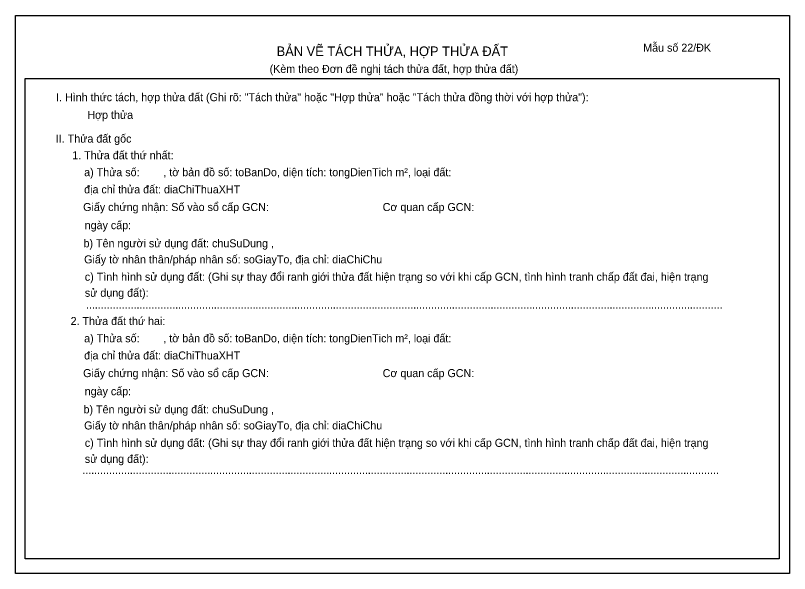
# Model space of a CAD drawing. Extents: x 559917 to 560142, y 2373609 to 2373668.
# Drawn here: x 559989.1 to 560018.1, y 2373647.27 to 2373668.17 of the extents above; entities that cross this region are included whole.
import ezdxf

# ---------------------------------------------------------------- set-up
doc = ezdxf.new("R2010")
doc.units = 0
for name, color, linetype in [('Level 56', 7, 'Continuous'), ('Level 60', 7, 'Continuous'), ('Level 61', 7, 'Continuous')]:
    doc.layers.add(name, color=color, linetype=linetype)

msp = doc.modelspace()

# ---------------------------------------------------------------- linework, layer by layer
at = {"layer": 'Level 60'}
msp.add_lwpolyline([(559989.458, 2373665.803), (560017.706, 2373665.803), (560017.706, 2373647.82), (559989.458, 2373647.82)], close=True, dxfattribs=at)
at = {"layer": 'Level 61'}
msp.add_lwpolyline([(559989.098, 2373668.167), (560018.098, 2373668.167), (560018.098, 2373647.267), (559989.098, 2373647.267)], close=True, dxfattribs=at)

# ---------------------------------------------------------------- texts
at = {"layer": 'Level 56'}
for s, height, p in [('BẢN VẼ TÁCH THỬA, HỢP THỬA ĐẤT', 0.36, (559998.881, 2373666.648)), ('1. Thửa đất thứ nhất:', 0.3, (559991.225, 2373662.784)), ('a) Thửa số:        , tờ bản đồ số: toBanDo, diện tích: tongDienTich m², loại đất:', 0.3, (559991.671, 2373662.148)), ('địa chỉ thửa đất: diaChiThuaXHT', 0.3, (559991.671, 2373661.505)), ('Giấy chứng nhận: Số vào sổ cấp GCN:', 0.3, (559991.633, 2373660.843)), ('Cơ quan cấp GCN:', 0.3, (560002.855, 2373660.843)), ('ngày cấp:', 0.3, (559991.691, 2373660.164)), ('b) Tên người sử dụng đất: chuSuDung ,', 0.3, (559991.647, 2373659.486)), (' Giấy tờ nhân thân/pháp nhân số: soGiayTo, địa chỉ: diaChiChu', 0.3, (559991.558, 2373658.883)), ('a) Thửa số:        , tờ bản đồ số: toBanDo, diện tích: tongDienTich m², loại đất:', 0.3, (559991.671, 2373655.928)), ('địa chỉ thửa đất: diaChiThuaXHT', 0.3, (559991.671, 2373655.285)), ('Giấy chứng nhận: Số vào sổ cấp GCN:', 0.3, (559991.633, 2373654.623)), ('Cơ quan cấp GCN:', 0.3, (560002.855, 2373654.623)), ('ngày cấp:', 0.3, (559991.691, 2373653.944)), ('b) Tên người sử dụng đất: chuSuDung ,', 0.3, (559991.647, 2373653.266)), (' Giấy tờ nhân thân/pháp nhân số: soGiayTo, địa chỉ: diaChiChu', 0.3, (559991.558, 2373652.663))]:
    msp.add_text(s, height=height, dxfattribs=at).set_placement(p)
at = {"layer": 'Level 60'}
for s, p in [('Mẫu số 22/ĐK', (560012.616, 2373666.811)), ('(Kèm theo Đơn đề nghị tách thửa đất, hợp thửa đất)', (559998.619, 2373666.018)), ('I. Hình thức tách, hợp thửa đất (Ghi rõ: "Tách thửa" hoặc "Hợp thửa" hoặc "Tách thửa đồng thời với hợp thửa"):', (559990.619, 2373664.957)), ('Hợp thửa', (559991.789, 2373664.296)), ('II. Thửa đất gốc', (559990.609, 2373663.406)), ('c) Tình hình sử dụng đất: (Ghi sự thay đổi ranh giới thửa đất hiện trạng so với khi cấp GCN, tình hình tranh chấp đất đai, hiện trạng', (559991.696, 2373658.232)), ('sử dụng đất):', (559991.696, 2373657.632)), ('......................................................................................................................................................................................................................', (559991.737, 2373657.188)), ('2. Thửa đất thứ hai: ', (559991.163, 2373656.574)), ('c) Tình hình sử dụng đất: (Ghi sự thay đổi ranh giới thửa đất hiện trạng so với khi cấp GCN, tình hình tranh chấp đất đai, hiện trạng', (559991.696, 2373652.012)), ('sử dụng đất):', (559991.696, 2373651.412)), ('......................................................................................................................................................................................................................', (559991.599, 2373650.993))]:
    msp.add_text(s, height=0.3, dxfattribs=at).set_placement(p)

doc.saveas('drawing.dxf')
